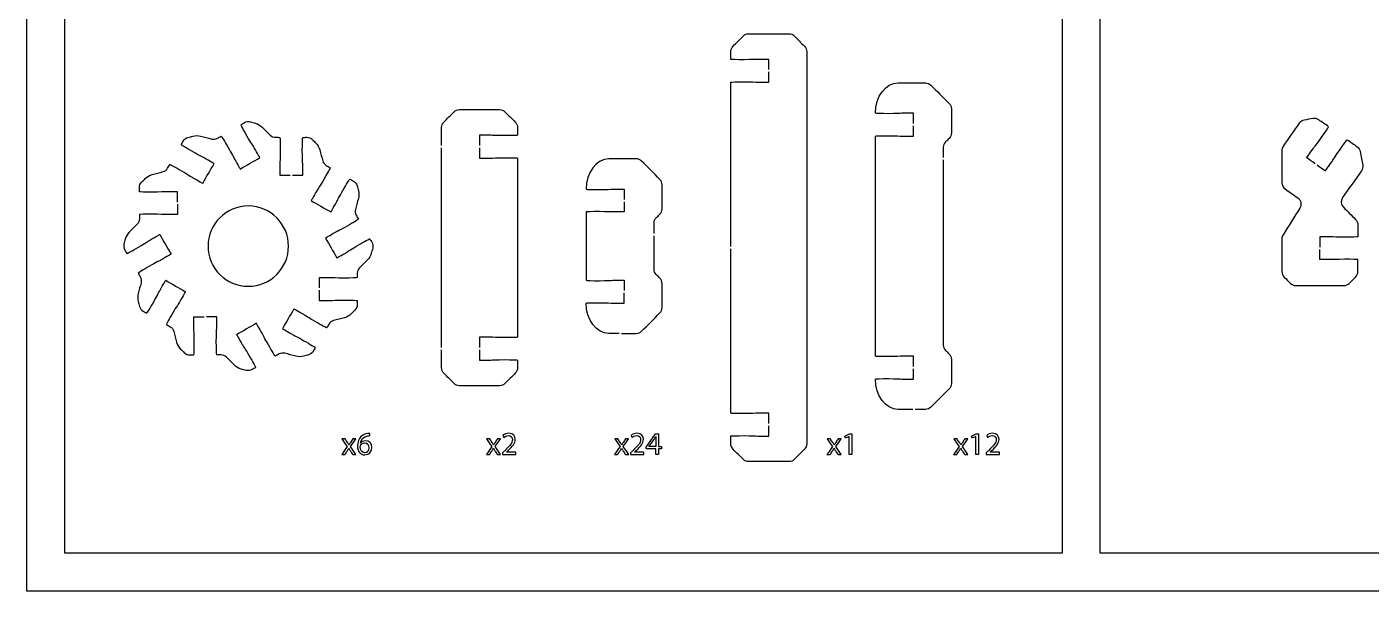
# Model space of a CAD drawing. Extents: x 0 to 375, y 150 to 450.
# Drawn here: x 0 to 176.9, y 150 to 224.3 of the extents above; entities that cross this region are included whole.
import ezdxf

# ---------------------------------------------------------------- set-up
doc = ezdxf.new("R2010")
doc.units = 0
doc.header["$MEASUREMENT"] = 0
doc.layers.add('DEFAULT', color=18, linetype='CONTINUOUS')

msp = doc.modelspace()

# ---------------------------------------------------------------- linework, layer by layer
at = {"layer": 'DEFAULT', "color": 116}
for points in [[(370, 150), (0, 150), (0, 450), (370, 450)], [(263.49, 155), (141.26, 155), (141.26, 335.79), (263.49, 335.79)], [(136.26, 155), (5, 155), (5, 263.77), (136.26, 263.77)]]:
    msp.add_lwpolyline(points, close=True, dxfattribs=at)
at = {"layer": 'DEFAULT', "color": 1}
msp.add_lwpolyline([(54.57, 182.08), (54.57, 208.39)], dxfattribs=at)
at = {"layer": 'DEFAULT', "color": 18}
for points in [[(82.77, 167.99), (82.77, 168.74), (81.5, 168.74), (81.5, 168.98), (82.72, 170.74), (83.12, 170.74), (83.12, 169.03), (83.51, 169.03), (83.51, 168.74), (83.12, 168.74), (83.12, 167.99)], [(108.22, 170.39), (108.21, 170.39), (107.74, 170.13), (107.66, 170.42), (108.26, 170.74), (108.58, 170.74), (108.58, 167.99), (108.22, 167.99)], [(124.89, 170.39), (124.88, 170.39), (124.4, 170.13), (124.33, 170.42), (124.93, 170.74), (125.25, 170.74), (125.25, 167.99), (124.89, 167.99)]]:
    msp.add_lwpolyline(points, close=True, dxfattribs=at)
at = {"layer": 'DEFAULT', "color": 1}
for points, knots in [([(97.64, 218.69), (97.64, 219.14), (97.64, 219.59), (97.64, 220.04), (97.14, 220.04), (96.64, 220.04), (96.14, 220.04), (95.93, 220.04), (95.35, 220), (94.39, 220), (93.42, 220), (92.64, 220.02), (92.64, 220.04), (92.64, 220.39), (92.64, 220.73), (92.64, 221.07), (92.64, 221.33), (92.74, 221.59), (92.93, 221.77), (93.38, 222.22), (93.83, 222.68), (94.29, 223.13), (94.47, 223.32), (94.73, 223.42), (95, 223.42), (96.76, 223.42), (98.52, 223.42), (100.28, 223.42), (100.55, 223.42), (100.8, 223.32), (100.99, 223.13), (101.44, 222.68), (101.89, 222.22), (102.34, 221.77), (102.53, 221.59), (102.64, 221.33), (102.64, 221.07), (102.64, 203.85), (102.64, 186.63), (102.64, 169.41), (102.64, 169.15), (102.53, 168.89), (102.34, 168.7), (101.89, 168.25), (101.44, 167.8), (100.99, 167.35), (100.8, 167.16), (100.55, 167.06), (100.28, 167.06), (98.52, 167.06), (96.76, 167.06), (94.99, 167.06), (94.73, 167.06), (94.47, 167.16), (94.29, 167.35), (93.83, 167.8), (93.38, 168.25), (92.93, 168.7), (92.74, 168.89), (92.64, 169.15), (92.64, 169.41), (92.64, 169.75), (92.64, 170.09), (92.64, 170.43), (92.64, 170.43), (92.64, 170.44), (92.65, 170.44), (92.74, 170.47), (93.48, 170.48), (94.39, 170.48), (95.35, 170.48), (95.93, 170.43), (96.14, 170.43), (96.64, 170.43), (97.14, 170.43), (97.64, 170.43), (97.64, 170.89), (97.64, 171.34), (97.64, 171.79)], [0, 0, 0, 0, 3.83, 3.83, 3.83, 8.08, 8.08, 8.08, 9.08, 9.08, 9.08, 10.08, 10.08, 10.08, 12.98, 12.98, 12.98, 13.98, 13.98, 13.98, 19.41058, 19.41058, 19.41058, 20.41058, 20.41058, 20.41058, 35.40058, 35.40058, 35.40058, 36.40058, 36.40058, 36.40058, 41.83116, 41.83116, 41.83116, 42.83116, 42.83116, 42.83116, 189.26116, 189.26116, 189.26116, 190.26116, 190.26116, 190.26116, 195.684674, 195.684674, 195.684674, 196.684674, 196.684674, 196.684674, 211.684674, 211.684674, 211.684674, 212.684674, 212.684674, 212.684674, 218.108187, 218.108187, 218.108187, 219.108187, 219.108187, 219.108187, 222.008187, 222.008187, 222.008187, 223.008187, 223.008187, 223.008187, 224.008187, 224.008187, 224.008187, 225.008187, 225.008187, 225.008187, 229.258187, 229.258187, 229.258187, 233.098187, 233.098187, 233.098187, 233.098187]), ([(92.64, 195.39), (92.64, 202.61), (92.64, 209.82), (92.64, 217.04), (92.64, 217.07), (93.42, 217.09), (94.39, 217.09), (95.35, 217.09), (95.93, 217.04), (96.14, 217.04), (96.64, 217.04), (97.14, 217.04), (97.64, 217.04), (97.64, 217.49), (97.64, 217.94), (97.64, 218.39)], [0, 0, 0, 0, 61.38, 61.38, 61.38, 62.38, 62.38, 62.38, 63.38, 63.38, 63.38, 67.63, 67.63, 67.63, 71.46, 71.46, 71.46, 71.46]), ([(116.67, 211.59), (116.67, 212.04), (116.67, 212.49), (116.67, 212.94), (116.17, 212.94), (115.67, 212.94), (115.17, 212.94), (114.96, 212.94), (114.39, 212.89), (113.42, 212.89), (112.46, 212.89), (111.67, 212.91), (111.67, 212.94), (111.67, 215.15), (113.01, 216.94), (114.67, 216.94), (115.55, 216.94), (117.19, 216.94), (118.26, 216.94), (118.52, 216.95), (118.78, 216.84), (118.96, 216.65), (119.77, 215.85), (120.57, 215.04), (121.38, 214.24), (121.57, 214.05), (121.67, 213.8), (121.67, 213.53), (121.67, 212.47), (121.67, 211.41), (121.67, 210.35), (121.67, 210.09), (121.57, 209.83), (121.38, 209.64), (121.22, 209.49), (121.06, 209.33), (120.9, 209.17), (120.71, 208.98), (120.61, 208.73), (120.61, 208.46), (120.61, 208.01), (120.61, 207.56), (120.61, 207.11)], [0, 0, 0, 0, 3.82, 3.82, 3.82, 8.07, 8.07, 8.07, 9.07, 9.07, 9.07, 10.07, 10.07, 10.07, 11.07, 11.07, 11.07, 12.07, 12.07, 12.07, 13.07, 13.07, 13.07, 22.736152, 22.736152, 22.736152, 23.736152, 23.736152, 23.736152, 32.746152, 32.746152, 32.746152, 33.746152, 33.746152, 33.746152, 35.648283, 35.648283, 35.648283, 36.648283, 36.648283, 36.648283, 40.478283, 40.478283, 40.478283, 40.478283]), ([(54.57, 208.69), (54.57, 209.49), (54.57, 210.28), (54.57, 211.07), (54.57, 211.34), (54.68, 211.59), (54.87, 211.78), (55.32, 212.23), (55.77, 212.68), (56.22, 213.13), (56.41, 213.32), (56.66, 213.42), (56.93, 213.42), (58.69, 213.42), (60.45, 213.42), (62.22, 213.42), (62.48, 213.42), (62.73, 213.32), (62.92, 213.13), (63.37, 212.68), (63.82, 212.23), (64.28, 211.78), (64.46, 211.59), (64.57, 211.34), (64.57, 211.07), (64.57, 210.73), (64.57, 210.39), (64.57, 210.04), (64.57, 210.02), (63.79, 210), (62.82, 210), (61.85, 210), (61.28, 210.04), (61.07, 210.04), (60.57, 210.04), (60.07, 210.04), (59.57, 210.04), (59.57, 209.59), (59.57, 209.14), (59.57, 208.69)], [0, 0, 0, 0, 6.73, 6.73, 6.73, 7.73, 7.73, 7.73, 13.146438, 13.146438, 13.146438, 14.146438, 14.146438, 14.146438, 29.136438, 29.136438, 29.136438, 30.136438, 30.136438, 30.136438, 35.559952, 35.559952, 35.559952, 36.559952, 36.559952, 36.559952, 39.459952, 39.459952, 39.459952, 40.459952, 40.459952, 40.459952, 41.459952, 41.459952, 41.459952, 45.709952, 45.709952, 45.709952, 49.539952, 49.539952, 49.539952, 49.539952]), ([(169.55, 206.3), (169.18, 206.56), (168.81, 206.82), (168.44, 207.08), (168.44, 207.08), (168.8, 207.59), (169.3, 208.31), (169.42, 208.48), (169.8, 208.92), (170.35, 209.71), (170.9, 210.5), (171.34, 211.16), (171.31, 211.17), (170.88, 211.48), (170.45, 211.78), (170.01, 212.08), (169.8, 212.24), (169.53, 212.3), (169.27, 212.25), (168.88, 212.18), (168.5, 212.11), (168.11, 212.04), (167.85, 212), (167.62, 211.85), (167.46, 211.64), (166.76, 210.63), (166.05, 209.62), (165.35, 208.61), (165.23, 208.44), (165.17, 208.24), (165.17, 208.03), (165.17, 206.62), (165.17, 205.2), (165.17, 203.79), (165.17, 203.46), (165.33, 203.16), (165.59, 202.97), (166.15, 202.58), (166.7, 202.19), (167.26, 201.8), (167.69, 201.5), (167.81, 200.91), (167.53, 200.46), (166.79, 199.27), (166.06, 198.09), (165.32, 196.91), (165.22, 196.75), (165.17, 196.57), (165.17, 196.38), (165.17, 194.95), (165.17, 193.51), (165.17, 192.08), (165.17, 191.81), (165.27, 191.56), (165.46, 191.37), (165.74, 191.1), (166.01, 190.82), (166.29, 190.54), (166.48, 190.36), (166.73, 190.25), (166.99, 190.25), (169.11, 190.25), (171.22, 190.25), (173.33, 190.25), (173.6, 190.25), (173.86, 190.36), (174.04, 190.54), (174.32, 190.82), (174.6, 191.1), (174.87, 191.37), (175.06, 191.56), (175.16, 191.81), (175.16, 192.08), (175.16, 192.61), (175.16, 193.14), (175.16, 193.67), (175.16, 193.69), (174.38, 193.71), (173.41, 193.71), (172.45, 193.71), (171.88, 193.67), (171.66, 193.67), (171.17, 193.67), (170.67, 193.67), (170.17, 193.67), (170.17, 194.12), (170.17, 194.57), (170.17, 195.02)], [0, 0, 0, 0, 3.834006, 3.834006, 3.834006, 4.834006, 4.834006, 4.834006, 5.834006, 5.834006, 5.834006, 6.834006, 6.834006, 6.834006, 11.328313, 11.328313, 11.328313, 12.328313, 12.328313, 12.328313, 15.649352, 15.649352, 15.649352, 16.649352, 16.649352, 16.649352, 27.127334, 27.127334, 27.127334, 28.127334, 28.127334, 28.127334, 40.157334, 40.157334, 40.157334, 41.157334, 41.157334, 41.157334, 46.914086, 46.914086, 46.914086, 47.914086, 47.914086, 47.914086, 59.759567, 59.759567, 59.759567, 60.759567, 60.759567, 60.759567, 72.949567, 72.949567, 72.949567, 73.949567, 73.949567, 73.949567, 77.272968, 77.272968, 77.272968, 78.272968, 78.272968, 78.272968, 96.242968, 96.242968, 96.242968, 97.242968, 97.242968, 97.242968, 100.56637, 100.56637, 100.56637, 101.56637, 101.56637, 101.56637, 106.05637, 106.05637, 106.05637, 107.05637, 107.05637, 107.05637, 108.05637, 108.05637, 108.05637, 112.30637, 112.30637, 112.30637, 116.13637, 116.13637, 116.13637, 116.13637]), ([(19.81, 201.25), (19.81, 201.7), (19.81, 202.15), (19.81, 202.6), (19.31, 202.6), (18.81, 202.6), (18.31, 202.6), (18.09, 202.6), (17.52, 202.55), (16.56, 202.55), (15.59, 202.55), (14.8, 202.57), (14.8, 202.6), (14.8, 202.79), (14.8, 202.97), (14.8, 203.16), (14.8, 203.42), (14.91, 203.68), (15.1, 203.86), (15.26, 204.02), (15.42, 204.19), (15.58, 204.35), (15.83, 204.6), (16.14, 204.78), (16.48, 204.87), (16.96, 205), (17.44, 205.13), (17.92, 205.26), (18.17, 205.32), (18.39, 205.49), (18.52, 205.71), (18.62, 205.88), (18.71, 206.04), (18.81, 206.21), (18.82, 206.23), (19.51, 205.86), (20.35, 205.37), (21.18, 204.89), (21.65, 204.56), (21.84, 204.46), (22.6, 204.02), (23.14, 203.71), (23.14, 203.71), (23.64, 204.57), (24.14, 205.44), (24.64, 206.31), (24.64, 206.31), (24.1, 206.62), (23.34, 207.06), (23.16, 207.16), (22.64, 207.4), (21.8, 207.89), (20.97, 208.37), (20.31, 208.77), (20.31, 208.81), (20.4, 208.97), (20.49, 209.12), (20.58, 209.28), (20.71, 209.52), (20.93, 209.69), (21.19, 209.76), (21.41, 209.82), (21.63, 209.88), (21.84, 209.93), (22.18, 210.03), (22.54, 210.03), (22.87, 209.94), (23.36, 209.81), (23.84, 209.68), (24.33, 209.55), (24.58, 209.49), (24.85, 209.52), (25.07, 209.65), (25.24, 209.74), (25.41, 209.83), (25.57, 209.93), (25.61, 209.93), (26.01, 209.27), (26.49, 208.44), (26.98, 207.6), (27.22, 207.08), (27.32, 206.9), (27.76, 206.14), (28.07, 205.6), (28.07, 205.6), (28.94, 206.1), (29.81, 206.6), (30.67, 207.1), (30.67, 207.1), (30.36, 207.64), (29.92, 208.4), (29.82, 208.58), (29.49, 209.05), (29.01, 209.89), (28.52, 210.72), (28.15, 211.42), (28.17, 211.43), (28.33, 211.52), (28.49, 211.62), (28.64, 211.71), (28.87, 211.85), (29.15, 211.88), (29.41, 211.81), (29.63, 211.76), (29.85, 211.7), (30.06, 211.64), (30.4, 211.55), (30.71, 211.37), (30.96, 211.13), (31.32, 210.77), (31.67, 210.42), (32.03, 210.07), (32.21, 209.88), (32.46, 209.78), (32.72, 209.78), (32.91, 209.78), (33.1, 209.77), (33.3, 209.77), (33.32, 209.77), (33.35, 208.98), (33.35, 208.02), (33.35, 207.05), (33.3, 206.48), (33.3, 206.27), (33.3, 205.77), (33.3, 205.27), (33.3, 204.77), (33.75, 204.77), (34.2, 204.77), (34.65, 204.77)], [0, 0, 0, 0, 3.82, 3.82, 3.82, 8.08, 8.08, 8.08, 9.08, 9.08, 9.08, 10.08, 10.08, 10.08, 11.66, 11.66, 11.66, 12.66, 12.66, 12.66, 14.604557, 14.604557, 14.604557, 15.604557, 15.604557, 15.604557, 19.839896, 19.839896, 19.839896, 20.839896, 20.839896, 20.839896, 22.448684, 22.448684, 22.448684, 23.448684, 23.448684, 23.448684, 24.448684, 24.448684, 24.448684, 25.448684, 25.448684, 25.448684, 33.961293, 33.961293, 33.961293, 34.961293, 34.961293, 34.961293, 35.961293, 35.961293, 35.961293, 36.961293, 36.961293, 36.961293, 38.524143, 38.524143, 38.524143, 39.524143, 39.524143, 39.524143, 41.440519, 41.440519, 41.440519, 42.440519, 42.440519, 42.440519, 46.702268, 46.702268, 46.702268, 47.702268, 47.702268, 47.702268, 49.327229, 49.327229, 49.327229, 50.327229, 50.327229, 50.327229, 51.327229, 51.327229, 51.327229, 52.327229, 52.327229, 52.327229, 60.834838, 60.834838, 60.834838, 61.834838, 61.834838, 61.834838, 62.834838, 62.834838, 62.834838, 63.834838, 63.834838, 63.834838, 65.38177, 65.38177, 65.38177, 66.38177, 66.38177, 66.38177, 68.295562, 68.295562, 68.295562, 69.295562, 69.295562, 69.295562, 73.552369, 73.552369, 73.552369, 74.552369, 74.552369, 74.552369, 76.192643, 76.192643, 76.192643, 77.192643, 77.192643, 77.192643, 78.192643, 78.192643, 78.192643, 82.442643, 82.442643, 82.442643, 86.272643, 86.272643, 86.272643, 86.272643]), ([(116.67, 179.59), (116.67, 180.04), (116.67, 180.49), (116.67, 180.94), (116.17, 180.94), (115.67, 180.94), (115.17, 180.94), (114.96, 180.94), (114.39, 180.89), (113.42, 180.89), (112.46, 180.89), (111.67, 180.91), (111.67, 180.94), (111.67, 190.61), (111.67, 200.27), (111.67, 209.94), (111.67, 209.96), (112.46, 209.99), (113.42, 209.99), (114.39, 209.99), (114.96, 209.94), (115.17, 209.94), (115.67, 209.94), (116.17, 209.94), (116.67, 209.94), (116.67, 210.39), (116.67, 210.84), (116.67, 211.29)], [0, 0, 0, 0, 3.82, 3.82, 3.82, 8.07, 8.07, 8.07, 9.07, 9.07, 9.07, 10.07, 10.07, 10.07, 92.26, 92.26, 92.26, 93.26, 93.26, 93.26, 94.26, 94.26, 94.26, 98.51, 98.51, 98.51, 102.35, 102.35, 102.35, 102.35]), ([(34.95, 204.77), (35.4, 204.77), (35.85, 204.77), (36.3, 204.77), (36.3, 205.27), (36.3, 205.77), (36.3, 206.27), (36.3, 206.48), (36.25, 207.05), (36.25, 208.02), (36.25, 208.98), (36.27, 209.77), (36.3, 209.77), (36.48, 209.77), (36.66, 209.77), (36.84, 209.78), (37.11, 209.78), (37.37, 209.68), (37.56, 209.49), (37.72, 209.33), (37.87, 209.17), (38.03, 209.01), (38.28, 208.76), (38.46, 208.45), (38.56, 208.11), (38.69, 207.63), (38.81, 207.15), (38.94, 206.67), (39.01, 206.42), (39.18, 206.2), (39.4, 206.07), (39.57, 205.97), (39.74, 205.87), (39.9, 205.77), (39.93, 205.75), (39.55, 205.07), (39.07, 204.23), (38.59, 203.39), (38.26, 202.92), (38.15, 202.74), (37.72, 201.98), (37.41, 201.44), (37.41, 201.44), (38.27, 200.94), (39.14, 200.44), (40.01, 199.94), (40.01, 199.94), (40.32, 200.48), (40.75, 201.23), (40.86, 201.42), (41.1, 201.94), (41.59, 202.78), (42.07, 203.61), (42.47, 204.27), (42.5, 204.27), (42.66, 204.18), (42.81, 204.1), (42.97, 204.01), (43.21, 203.88), (43.38, 203.66), (43.45, 203.4), (43.51, 203.18), (43.57, 202.96), (43.63, 202.74), (43.72, 202.41), (43.72, 202.05), (43.63, 201.71), (43.5, 201.23), (43.37, 200.75), (43.24, 200.26), (43.18, 200.01), (43.21, 199.74), (43.34, 199.52), (43.43, 199.34), (43.53, 199.17), (43.63, 199), (43.63, 198.97), (42.97, 198.56), (42.14, 198.08), (41.3, 197.6), (40.78, 197.36), (40.59, 197.25), (39.84, 196.81), (39.3, 196.5), (39.3, 196.5), (39.8, 195.63), (40.3, 194.77), (40.8, 193.9), (40.8, 193.9), (41.34, 194.21), (42.1, 194.65), (42.28, 194.76), (42.75, 195.09), (43.59, 195.57), (44.43, 196.05), (45.11, 196.43), (45.13, 196.4), (45.22, 196.25), (45.31, 196.1), (45.4, 195.95), (45.54, 195.72), (45.58, 195.44), (45.51, 195.18), (45.45, 194.96), (45.39, 194.75), (45.33, 194.53), (45.24, 194.19), (45.06, 193.88), (44.82, 193.63), (44.47, 193.28), (44.12, 192.93), (43.77, 192.57), (43.58, 192.39), (43.48, 192.13), (43.48, 191.87), (43.48, 191.68), (43.48, 191.49), (43.48, 191.3), (43.48, 191.27), (42.68, 191.23), (41.72, 191.23), (40.75, 191.23), (40.18, 191.28), (39.97, 191.28), (39.47, 191.28), (38.97, 191.28), (38.47, 191.28), (38.47, 190.83), (38.47, 190.38), (38.47, 189.93)], [0, 0, 0, 0, 3.82, 3.82, 3.82, 8.07, 8.07, 8.07, 9.07, 9.07, 9.07, 10.07, 10.07, 10.07, 11.600131, 11.600131, 11.600131, 12.600131, 12.600131, 12.600131, 14.502261, 14.502261, 14.502261, 15.502261, 15.502261, 15.502261, 19.747258, 19.747258, 19.747258, 20.747258, 20.747258, 20.747258, 22.410809, 22.410809, 22.410809, 23.410809, 23.410809, 23.410809, 24.410809, 24.410809, 24.410809, 25.410809, 25.410809, 25.410809, 33.923417, 33.923417, 33.923417, 34.923417, 34.923417, 34.923417, 35.923417, 35.923417, 35.923417, 36.923417, 36.923417, 36.923417, 38.431827, 38.431827, 38.431827, 39.431827, 39.431827, 39.431827, 41.348203, 41.348203, 41.348203, 42.348203, 42.348203, 42.348203, 46.609952, 46.609952, 46.609952, 47.609952, 47.609952, 47.609952, 49.284467, 49.284467, 49.284467, 50.284467, 50.284467, 50.284467, 51.284467, 51.284467, 51.284467, 52.284467, 52.284467, 52.284467, 60.797075, 60.797075, 60.797075, 61.797075, 61.797075, 61.797075, 62.797075, 62.797075, 62.797075, 63.797075, 63.797075, 63.797075, 65.290829, 65.290829, 65.290829, 66.290829, 66.290829, 66.290829, 68.204621, 68.204621, 68.204621, 69.204621, 69.204621, 69.204621, 73.426102, 73.426102, 73.426102, 74.426102, 74.426102, 74.426102, 76.036102, 76.036102, 76.036102, 77.036102, 77.036102, 77.036102, 78.036102, 78.036102, 78.036102, 82.286102, 82.286102, 82.286102, 86.116102, 86.116102, 86.116102, 86.116102]), ([(169.8, 206.13), (170.16, 205.87), (170.53, 205.61), (170.9, 205.36), (170.9, 205.36), (171.26, 205.87), (171.77, 206.58), (171.89, 206.76), (172.17, 207.25), (172.73, 208.04), (173.27, 208.82), (173.73, 209.44), (173.77, 209.45), (174.2, 209.15), (174.64, 208.85), (175.07, 208.54), (175.29, 208.39), (175.44, 208.16), (175.48, 207.89), (175.59, 207.3), (175.69, 206.7), (175.8, 206.11), (175.84, 205.85), (175.78, 205.58), (175.63, 205.36), (174.81, 204.19), (173.98, 203.01), (173.16, 201.84), (172.88, 201.44), (172.93, 200.9), (173.27, 200.56), (173.81, 200.03), (174.34, 199.49), (174.87, 198.96), (175.06, 198.77), (175.16, 198.52), (175.16, 198.25), (175.16, 197.73), (175.16, 197.2), (175.16, 196.67), (175.16, 196.64), (174.38, 196.62), (173.41, 196.62), (172.45, 196.62), (171.88, 196.67), (171.66, 196.67), (171.17, 196.67), (170.67, 196.67), (170.17, 196.67), (170.17, 196.22), (170.17, 195.77), (170.17, 195.32)], [0, 0, 0, 0, 3.834006, 3.834006, 3.834006, 4.834006, 4.834006, 4.834006, 5.834006, 5.834006, 5.834006, 6.834006, 6.834006, 6.834006, 11.336505, 11.336505, 11.336505, 12.336505, 12.336505, 12.336505, 17.464331, 17.464331, 17.464331, 18.464331, 18.464331, 18.464331, 30.662696, 30.662696, 30.662696, 31.662696, 31.662696, 31.662696, 38.069083, 38.069083, 38.069083, 39.069083, 39.069083, 39.069083, 43.569083, 43.569083, 43.569083, 44.569083, 44.569083, 44.569083, 45.569083, 45.569083, 45.569083, 49.819083, 49.819083, 49.819083, 53.639083, 53.639083, 53.639083, 53.639083]), ([(59.57, 208.39), (59.57, 207.94), (59.57, 207.49), (59.57, 207.04), (60.07, 207.04), (60.57, 207.04), (61.07, 207.04), (61.28, 207.04), (61.85, 207.09), (62.82, 207.09), (63.79, 207.09), (64.57, 207.07), (64.57, 207.04), (64.57, 199.17), (64.57, 191.31), (64.57, 183.44), (64.57, 183.41), (63.79, 183.39), (62.82, 183.39), (61.85, 183.39), (61.28, 183.44), (61.07, 183.44), (60.57, 183.44), (60.07, 183.44), (59.57, 183.44), (59.57, 182.99), (59.57, 182.54), (59.57, 182.08)], [0, 0, 0, 0, 3.83, 3.83, 3.83, 8.08, 8.08, 8.08, 9.08, 9.08, 9.08, 10.08, 10.08, 10.08, 76.99, 76.99, 76.99, 77.99, 77.99, 77.99, 78.99, 78.99, 78.99, 83.24, 83.24, 83.24, 87.08, 87.08, 87.08, 87.08]), ([(82.54, 197.11), (82.54, 197.56), (82.54, 198.01), (82.54, 198.46), (82.54, 198.73), (82.64, 198.98), (82.83, 199.17), (82.99, 199.33), (83.15, 199.48), (83.31, 199.64), (83.5, 199.83), (83.6, 200.08), (83.6, 200.35), (83.6, 201.41), (83.6, 202.47), (83.6, 203.53), (83.6, 203.8), (83.5, 204.05), (83.31, 204.24), (82.51, 205.04), (81.7, 205.85), (80.9, 206.65), (80.71, 206.84), (80.45, 206.94), (80.19, 206.94), (79.12, 206.94), (77.48, 206.94), (76.6, 206.94), (74.95, 206.94), (73.6, 205.15), (73.6, 202.94), (73.6, 202.91), (74.39, 202.89), (75.35, 202.89), (76.32, 202.89), (76.89, 202.94), (77.1, 202.94), (77.6, 202.94), (78.1, 202.94), (78.6, 202.94), (78.6, 202.49), (78.6, 202.04), (78.6, 201.59)], [0, 0, 0, 0, 3.83, 3.83, 3.83, 4.83, 4.83, 4.83, 6.739188, 6.739188, 6.739188, 7.739188, 7.739188, 7.739188, 16.749188, 16.749188, 16.749188, 17.749188, 17.749188, 17.749188, 27.422409, 27.422409, 27.422409, 28.422409, 28.422409, 28.422409, 29.422409, 29.422409, 29.422409, 30.422409, 30.422409, 30.422409, 31.422409, 31.422409, 31.422409, 32.422409, 32.422409, 32.422409, 36.672409, 36.672409, 36.672409, 40.502409, 40.502409, 40.502409, 40.502409]), ([(120.61, 206.81), (120.61, 198.68), (120.61, 190.55), (120.61, 182.42), (120.61, 182.15), (120.71, 181.9), (120.9, 181.71), (121.06, 181.55), (121.22, 181.39), (121.38, 181.23), (121.57, 181.05), (121.67, 180.79), (121.67, 180.53), (121.67, 179.47), (121.67, 178.41), (121.67, 177.35), (121.67, 177.09), (121.57, 176.83), (121.38, 176.64), (120.57, 175.84), (119.77, 175.04), (118.96, 174.23), (118.78, 174.04), (118.52, 173.94), (118.26, 173.94), (117.81, 173.94), (117.36, 173.94), (116.91, 173.94)], [0, 0, 0, 0, 69.14, 69.14, 69.14, 70.14, 70.14, 70.14, 72.049188, 72.049188, 72.049188, 73.049188, 73.049188, 73.049188, 82.049188, 82.049188, 82.049188, 83.049188, 83.049188, 83.049188, 92.722409, 92.722409, 92.722409, 93.722409, 93.722409, 93.722409, 97.552409, 97.552409, 97.552409, 97.552409]), ([(19.81, 200.95), (19.81, 200.5), (19.81, 200.05), (19.81, 199.6), (19.31, 199.6), (18.81, 199.6), (18.31, 199.6), (18.09, 199.6), (17.52, 199.65), (16.56, 199.65), (15.59, 199.65), (14.8, 199.63), (14.8, 199.6), (14.8, 199.41), (14.8, 199.22), (14.8, 199.04), (14.8, 198.77), (14.7, 198.52), (14.51, 198.33), (14.16, 197.98), (13.81, 197.63), (13.46, 197.27), (13.21, 197.02), (13.04, 196.72), (12.94, 196.38), (12.89, 196.16), (12.83, 195.94), (12.77, 195.72), (12.7, 195.46), (12.74, 195.19), (12.87, 194.96), (12.96, 194.8), (13.06, 194.64), (13.15, 194.48), (13.16, 194.45), (13.85, 194.82), (14.69, 195.31), (15.52, 195.79), (16, 196.12), (16.18, 196.23), (16.93, 196.66), (17.48, 196.98), (17.48, 196.98), (17.98, 196.11), (18.48, 195.24), (18.98, 194.38), (18.98, 194.38), (18.44, 194.06), (17.68, 193.63), (17.49, 193.52), (16.98, 193.28), (16.14, 192.8), (15.33, 192.33), (14.68, 191.92), (14.65, 191.88), (14.74, 191.72), (14.84, 191.55), (14.93, 191.39), (15.06, 191.16), (15.1, 190.89), (15.03, 190.63), (14.9, 190.15), (14.77, 189.67), (14.64, 189.19), (14.56, 188.85), (14.56, 188.5), (14.65, 188.16), (14.71, 187.94), (14.77, 187.72), (14.82, 187.5), (14.89, 187.24), (15.06, 187.02), (15.29, 186.89), (15.45, 186.8), (15.61, 186.71), (15.77, 186.61), (15.82, 186.64), (16.22, 187.29), (16.69, 188.1), (17.17, 188.94), (17.41, 189.46), (17.52, 189.64), (17.96, 190.4), (18.27, 190.94), (18.27, 190.94), (19.14, 190.44), (20, 189.94), (20.87, 189.44), (20.87, 189.44), (20.56, 188.9), (20.12, 188.14), (20.01, 187.96), (19.69, 187.49), (19.2, 186.65), (18.73, 185.84), (18.37, 185.17), (18.37, 185.11), (18.53, 185.02), (18.7, 184.92), (18.86, 184.83), (19.09, 184.7), (19.26, 184.48), (19.33, 184.22), (19.46, 183.74), (19.58, 183.26), (19.71, 182.78), (19.81, 182.45), (19.98, 182.14), (20.23, 181.89), (20.39, 181.73), (20.55, 181.57), (20.71, 181.41), (20.9, 181.22), (21.16, 181.11), (21.42, 181.12), (21.61, 181.12), (21.79, 181.12), (21.98, 181.12), (22.01, 181.2), (22.02, 181.95), (22.02, 182.86), (22.02, 183.82), (21.98, 184.4), (21.98, 184.61), (21.98, 185.11), (21.98, 185.61), (21.98, 186.11), (22.43, 186.11), (22.88, 186.11), (23.33, 186.11)], [0, 0, 0, 0, 3.83, 3.83, 3.83, 8.09, 8.09, 8.09, 9.09, 9.09, 9.09, 10.09, 10.09, 10.09, 11.68, 11.68, 11.68, 12.68, 12.68, 12.68, 16.915576, 16.915576, 16.915576, 17.915576, 17.915576, 17.915576, 19.851267, 19.851267, 19.851267, 20.851267, 20.851267, 20.851267, 22.441392, 22.441392, 22.441392, 23.441392, 23.441392, 23.441392, 24.441392, 24.441392, 24.441392, 25.441392, 25.441392, 25.441392, 33.949001, 33.949001, 33.949001, 34.949001, 34.949001, 34.949001, 35.949001, 35.949001, 35.949001, 36.949001, 36.949001, 36.949001, 38.552778, 38.552778, 38.552778, 39.552778, 39.552778, 39.552778, 43.785531, 43.785531, 43.785531, 44.785531, 44.785531, 44.785531, 46.721222, 46.721222, 46.721222, 47.721222, 47.721222, 47.721222, 49.307696, 49.307696, 49.307696, 50.307696, 50.307696, 50.307696, 51.307696, 51.307696, 51.307696, 52.307696, 52.307696, 52.307696, 60.820304, 60.820304, 60.820304, 61.820304, 61.820304, 61.820304, 62.820304, 62.820304, 62.820304, 63.820304, 63.820304, 63.820304, 65.424081, 65.424081, 65.424081, 66.424081, 66.424081, 66.424081, 70.65942, 70.65942, 70.65942, 71.65942, 71.65942, 71.65942, 73.589835, 73.589835, 73.589835, 74.589835, 74.589835, 74.589835, 76.159835, 76.159835, 76.159835, 77.159835, 77.159835, 77.159835, 78.159835, 78.159835, 78.159835, 82.409835, 82.409835, 82.409835, 86.239835, 86.239835, 86.239835, 86.239835]), ([(23.85, 195.44), (23.85, 198.36), (26.22, 200.73), (29.14, 200.73), (32.06, 200.73), (34.43, 198.36), (34.43, 195.44), (34.43, 192.52), (32.06, 190.15), (29.14, 190.15), (26.22, 190.15), (23.85, 192.52), (23.85, 195.44)], [1, 1, 1, 1, 2, 2, 2, 3, 3, 3, 4, 4, 4, 5, 5, 5, 5]), ([(78.6, 201.29), (78.6, 200.84), (78.6, 200.39), (78.6, 199.94), (78.1, 199.94), (77.6, 199.94), (77.1, 199.94), (76.89, 199.94), (76.32, 199.99), (75.35, 199.99), (74.39, 199.99), (73.6, 199.96), (73.6, 199.94), (73.6, 196.94), (73.6, 193.94), (73.6, 190.94), (73.6, 190.91), (74.39, 190.89), (75.35, 190.89), (76.32, 190.89), (76.89, 190.94), (77.1, 190.94), (77.6, 190.94), (78.1, 190.94), (78.6, 190.94), (78.6, 190.49), (78.6, 190.04), (78.6, 189.59)], [0, 0, 0, 0, 3.83, 3.83, 3.83, 8.08, 8.08, 8.08, 9.08, 9.08, 9.08, 10.08, 10.08, 10.08, 35.58, 35.58, 35.58, 36.58, 36.58, 36.58, 37.58, 37.58, 37.58, 41.83, 41.83, 41.83, 45.66, 45.66, 45.66, 45.66]), ([(78.25, 183.94), (78.9, 183.94), (79.54, 183.94), (80.19, 183.94), (80.45, 183.94), (80.71, 184.04), (80.9, 184.23), (81.7, 185.03), (82.51, 185.84), (83.31, 186.64), (83.5, 186.83), (83.6, 187.08), (83.6, 187.35), (83.6, 188.41), (83.6, 189.47), (83.6, 190.53), (83.6, 190.79), (83.5, 191.05), (83.31, 191.23), (83.15, 191.39), (82.99, 191.55), (82.83, 191.71), (82.64, 191.9), (82.54, 192.15), (82.54, 192.42), (82.54, 193.37), (82.54, 194.33), (82.54, 195.28), (82.54, 195.79), (82.54, 196.3), (82.54, 196.81)], [0, 0, 0, 0, 5.49, 5.49, 5.49, 6.49, 6.49, 6.49, 16.163221, 16.163221, 16.163221, 17.163221, 17.163221, 17.163221, 26.163221, 26.163221, 26.163221, 27.163221, 27.163221, 27.163221, 29.072409, 29.072409, 29.072409, 30.072409, 30.072409, 30.072409, 38.192409, 38.192409, 38.192409, 42.522409, 42.522409, 42.522409, 42.522409]), ([(97.64, 172.09), (97.64, 172.54), (97.64, 172.99), (97.64, 173.44), (97.14, 173.44), (96.64, 173.44), (96.14, 173.44), (95.93, 173.44), (95.35, 173.39), (94.39, 173.39), (93.42, 173.39), (92.64, 173.41), (92.64, 173.44), (92.64, 180.65), (92.64, 187.87), (92.64, 195.09)], [0, 0, 0, 0, 3.82, 3.82, 3.82, 8.07, 8.07, 8.07, 9.07, 9.07, 9.07, 10.07, 10.07, 10.07, 71.45, 71.45, 71.45, 71.45]), ([(38.47, 189.63), (38.47, 189.18), (38.47, 188.73), (38.47, 188.28), (38.97, 188.28), (39.47, 188.28), (39.97, 188.28), (40.18, 188.28), (40.75, 188.33), (41.72, 188.33), (42.68, 188.33), (43.47, 188.31), (43.47, 188.28), (43.47, 188.09), (43.47, 187.91), (43.47, 187.72), (43.47, 187.45), (43.36, 187.2), (43.17, 187.01), (43.01, 186.85), (42.85, 186.69), (42.69, 186.53), (42.44, 186.28), (42.14, 186.11), (41.8, 186.02), (41.32, 185.89), (40.84, 185.76), (40.35, 185.63), (40.1, 185.56), (39.88, 185.39), (39.75, 185.16), (39.66, 185), (39.56, 184.84), (39.47, 184.67), (39.45, 184.65), (38.76, 185.02), (37.93, 185.5), (37.09, 185.99), (36.62, 186.32), (36.44, 186.42), (35.68, 186.86), (35.14, 187.17), (35.14, 187.17), (34.64, 186.31), (34.14, 185.44), (33.63, 184.57), (33.63, 184.57), (34.18, 184.26), (34.94, 183.82), (35.12, 183.72), (35.64, 183.47), (36.47, 182.99), (37.29, 182.52), (37.94, 182.12), (37.96, 182.08), (37.87, 181.92), (37.78, 181.76), (37.69, 181.6), (37.55, 181.37), (37.34, 181.2), (37.08, 181.13), (36.86, 181.07), (36.64, 181.01), (36.42, 180.95), (36.08, 180.86), (35.73, 180.86), (35.39, 180.95), (34.91, 181.08), (34.43, 181.21), (33.94, 181.33), (33.69, 181.4), (33.42, 181.37), (33.19, 181.24), (33.03, 181.14), (32.86, 181.05), (32.7, 180.95), (32.65, 180.98), (32.25, 181.63), (31.78, 182.44), (31.3, 183.28), (31.06, 183.8), (30.95, 183.98), (30.51, 184.74), (30.2, 185.28), (30.2, 185.28), (29.33, 184.78), (28.47, 184.28), (27.6, 183.78), (27.6, 183.78), (27.91, 183.24), (28.35, 182.48), (28.46, 182.3), (28.78, 181.82), (29.27, 180.99), (29.73, 180.19), (30.09, 179.52), (30.1, 179.45), (29.94, 179.36), (29.78, 179.27), (29.62, 179.18), (29.39, 179.04), (29.12, 179.01), (28.86, 179.08), (28.64, 179.14), (28.42, 179.19), (28.2, 179.25), (27.86, 179.34), (27.55, 179.52), (27.31, 179.77), (26.95, 180.12), (26.6, 180.47), (26.25, 180.82), (26.06, 181.01), (25.81, 181.11), (25.54, 181.11), (25.35, 181.11), (25.17, 181.11), (24.98, 181.11), (24.95, 181.18), (24.93, 181.94), (24.93, 182.86), (24.93, 183.82), (24.98, 184.4), (24.98, 184.61), (24.98, 185.11), (24.98, 185.61), (24.98, 186.11), (24.53, 186.11), (24.08, 186.11), (23.63, 186.11)], [0, 0, 0, 0, 3.83, 3.83, 3.83, 8.08, 8.08, 8.08, 9.08, 9.08, 9.08, 10.08, 10.08, 10.08, 11.65, 11.65, 11.65, 12.65, 12.65, 12.65, 14.587473, 14.587473, 14.587473, 15.587473, 15.587473, 15.587473, 19.822812, 19.822812, 19.822812, 20.822812, 20.822812, 20.822812, 22.4316, 22.4316, 22.4316, 23.4316, 23.4316, 23.4316, 24.4316, 24.4316, 24.4316, 25.4316, 25.4316, 25.4316, 33.944209, 33.944209, 33.944209, 34.944209, 34.944209, 34.944209, 35.944209, 35.944209, 35.944209, 36.944209, 36.944209, 36.944209, 38.51201, 38.51201, 38.51201, 39.51201, 39.51201, 39.51201, 41.447701, 41.447701, 41.447701, 42.447701, 42.447701, 42.447701, 46.680454, 46.680454, 46.680454, 47.680454, 47.680454, 47.680454, 49.292906, 49.292906, 49.292906, 50.292906, 50.292906, 50.292906, 51.292906, 51.292906, 51.292906, 52.292906, 52.292906, 52.292906, 60.800514, 60.800514, 60.800514, 61.800514, 61.800514, 61.800514, 62.800514, 62.800514, 62.800514, 63.800514, 63.800514, 63.800514, 65.373314, 65.373314, 65.373314, 66.373314, 66.373314, 66.373314, 68.309005, 68.309005, 68.309005, 69.309005, 69.309005, 69.309005, 73.544581, 73.544581, 73.544581, 74.544581, 74.544581, 74.544581, 76.144581, 76.144581, 76.144581, 77.144581, 77.144581, 77.144581, 78.144581, 78.144581, 78.144581, 82.394581, 82.394581, 82.394581, 86.224581, 86.224581, 86.224581, 86.224581]), ([(77.95, 183.94), (77.5, 183.94), (77.05, 183.94), (76.6, 183.94), (74.95, 183.94), (73.6, 185.73), (73.6, 187.94), (73.6, 187.97), (74.39, 187.99), (75.35, 187.99), (76.32, 187.99), (76.89, 187.94), (77.1, 187.94), (77.6, 187.94), (78.1, 187.94), (78.6, 187.94), (78.6, 188.39), (78.6, 188.84), (78.6, 189.29)], [0, 0, 0, 0, 3.82, 3.82, 3.82, 4.82, 4.82, 4.82, 5.82, 5.82, 5.82, 6.82, 6.82, 6.82, 11.07, 11.07, 11.07, 14.9, 14.9, 14.9, 14.9]), ([(59.57, 181.78), (59.57, 181.33), (59.57, 180.89), (59.57, 180.44), (60.07, 180.44), (60.57, 180.44), (61.07, 180.44), (61.28, 180.44), (61.85, 180.49), (62.82, 180.49), (63.79, 180.49), (64.57, 180.46), (64.57, 180.44), (64.57, 180.1), (64.57, 179.75), (64.57, 179.41), (64.57, 179.15), (64.47, 178.89), (64.28, 178.71), (63.82, 178.26), (63.37, 177.8), (62.92, 177.35), (62.73, 177.16), (62.48, 177.06), (62.22, 177.06), (60.45, 177.06), (58.69, 177.06), (56.93, 177.06), (56.66, 177.06), (56.41, 177.16), (56.22, 177.35), (55.77, 177.8), (55.32, 178.26), (54.86, 178.71), (54.68, 178.89), (54.57, 179.15), (54.57, 179.41), (54.57, 180.2), (54.57, 180.99), (54.57, 181.78)], [0, 0, 0, 0, 3.82, 3.82, 3.82, 8.07, 8.07, 8.07, 9.07, 9.07, 9.07, 10.07, 10.07, 10.07, 12.97, 12.97, 12.97, 13.97, 13.97, 13.97, 19.40058, 19.40058, 19.40058, 20.40058, 20.40058, 20.40058, 35.39058, 35.39058, 35.39058, 36.39058, 36.39058, 36.39058, 41.82116, 41.82116, 41.82116, 42.82116, 42.82116, 42.82116, 49.54116, 49.54116, 49.54116, 49.54116]), ([(116.61, 173.94), (115.96, 173.94), (115.32, 173.94), (114.67, 173.94), (113.01, 173.94), (111.67, 175.73), (111.67, 177.94), (111.67, 177.97), (112.46, 177.99), (113.42, 177.99), (114.39, 177.99), (114.96, 177.94), (115.17, 177.94), (115.67, 177.94), (116.17, 177.94), (116.67, 177.94), (116.67, 178.39), (116.67, 178.84), (116.67, 179.29)], [0, 0, 0, 0, 5.49, 5.49, 5.49, 6.49, 6.49, 6.49, 7.49, 7.49, 7.49, 8.49, 8.49, 8.49, 12.74, 12.74, 12.74, 16.57, 16.57, 16.57, 16.57])]:
    msp.add_open_spline(points, degree=3, knots=knots, dxfattribs=at)
at = {"layer": 'DEFAULT', "color": 18}
for points, knots in [([(41.89, 170.04), (41.98, 169.89), (42.08, 169.74), (42.18, 169.6), (42.26, 169.48), (42.32, 169.38), (42.39, 169.26), (42.39, 169.26), (42.39, 169.26), (42.4, 169.26), (42.47, 169.39), (42.53, 169.49), (42.6, 169.6), (42.7, 169.75), (42.79, 169.89), (42.89, 170.04), (43.02, 170.04), (43.16, 170.04), (43.29, 170.04), (43.06, 169.71), (42.83, 169.38), (42.59, 169.05), (42.83, 168.69), (43.07, 168.34), (43.31, 167.99), (43.17, 167.99), (43.03, 167.99), (42.89, 167.99), (42.79, 168.14), (42.69, 168.3), (42.59, 168.45), (42.51, 168.57), (42.44, 168.68), (42.36, 168.81), (42.29, 168.68), (42.22, 168.57), (42.14, 168.45), (42.05, 168.3), (41.95, 168.14), (41.85, 167.99), (41.71, 167.99), (41.58, 167.99), (41.44, 167.99), (41.68, 168.34), (41.92, 168.69), (42.17, 169.03), (41.93, 169.37), (41.7, 169.7), (41.47, 170.04), (41.61, 170.04), (41.75, 170.04), (41.89, 170.04)], [0, 0, 0, 0, 1.496308, 1.496308, 1.496308, 2.496308, 2.496308, 2.496308, 2.532308, 2.532308, 2.532308, 3.532308, 3.532308, 3.532308, 5.012538, 5.012538, 5.012538, 6.150538, 6.150538, 6.150538, 9.584447, 9.584447, 9.584447, 13.210123, 13.210123, 13.210123, 14.409123, 14.409123, 14.409123, 15.9693, 15.9693, 15.9693, 16.9923, 16.9923, 16.9923, 17.9923, 17.9923, 17.9923, 19.544877, 19.544877, 19.544877, 20.708877, 20.708877, 20.708877, 24.318505, 24.318505, 24.318505, 27.775633, 27.775633, 27.775633, 28.950633, 28.950633, 28.950633, 28.950633]), ([(45.12, 170.48), (45.05, 170.48), (44.95, 170.48), (44.85, 170.46), (44.26, 170.36), (43.95, 169.94), (43.89, 169.48), (43.89, 169.48), (43.9, 169.48), (43.9, 169.48), (44.03, 169.66), (44.26, 169.8), (44.57, 169.8), (45.05, 169.8), (45.4, 169.45), (45.4, 168.91), (45.4, 168.41), (45.05, 167.94), (44.48, 167.94), (43.89, 167.94), (43.51, 168.4), (43.51, 169.11), (43.51, 169.66), (43.7, 170.08), (43.97, 170.35), (44.2, 170.58), (44.51, 170.72), (44.85, 170.76), (44.96, 170.78), (45.06, 170.78), (45.12, 170.78), (45.12, 170.68), (45.12, 170.58), (45.12, 170.48)], [0.863, 0.863, 0.863, 0.863, 1.863, 1.863, 1.863, 2.863, 2.863, 2.863, 2.899, 2.899, 2.899, 3.899, 3.899, 3.899, 4.899, 4.899, 4.899, 5.899, 5.899, 5.899, 6.899, 6.899, 6.899, 7.899, 7.899, 7.899, 8.899, 8.899, 8.899, 9.899, 9.899, 9.899, 10.762, 10.762, 10.762, 10.762]), ([(60.92, 170.04), (61.02, 169.89), (61.11, 169.74), (61.21, 169.6), (61.29, 169.48), (61.35, 169.38), (61.42, 169.26), (61.42, 169.26), (61.43, 169.26), (61.43, 169.26), (61.5, 169.39), (61.57, 169.49), (61.64, 169.6), (61.73, 169.75), (61.83, 169.89), (61.92, 170.04), (62.06, 170.04), (62.19, 170.04), (62.32, 170.04), (62.09, 169.71), (61.86, 169.38), (61.63, 169.05), (61.87, 168.69), (62.11, 168.34), (62.35, 167.99), (62.21, 167.99), (62.06, 167.99), (61.92, 167.99), (61.82, 168.14), (61.72, 168.3), (61.62, 168.45), (61.54, 168.57), (61.47, 168.68), (61.39, 168.81), (61.33, 168.68), (61.25, 168.57), (61.18, 168.45), (61.08, 168.3), (60.98, 168.14), (60.88, 167.99), (60.75, 167.99), (60.61, 167.99), (60.47, 167.99), (60.71, 168.34), (60.96, 168.69), (61.2, 169.03), (60.97, 169.37), (60.74, 169.7), (60.51, 170.04), (60.64, 170.04), (60.78, 170.04), (60.92, 170.04)], [0, 0, 0, 0, 1.496308, 1.496308, 1.496308, 2.496308, 2.496308, 2.496308, 2.532308, 2.532308, 2.532308, 3.532308, 3.532308, 3.532308, 5.012538, 5.012538, 5.012538, 6.150538, 6.150538, 6.150538, 9.584447, 9.584447, 9.584447, 13.210123, 13.210123, 13.210123, 14.409123, 14.409123, 14.409123, 15.9693, 15.9693, 15.9693, 16.9923, 16.9923, 16.9923, 17.9923, 17.9923, 17.9923, 19.544877, 19.544877, 19.544877, 20.709877, 20.709877, 20.709877, 24.320076, 24.320076, 24.320076, 27.777205, 27.777205, 27.777205, 28.952205, 28.952205, 28.952205, 28.952205]), ([(62.59, 167.99), (62.59, 168.07), (62.59, 168.14), (62.59, 168.22), (62.69, 168.31), (62.78, 168.41), (62.88, 168.5), (63.58, 169.17), (63.9, 169.53), (63.9, 169.94), (63.9, 170.22), (63.77, 170.48), (63.36, 170.48), (63.11, 170.48), (62.9, 170.35), (62.77, 170.24), (62.74, 170.33), (62.7, 170.42), (62.66, 170.51), (62.85, 170.67), (63.12, 170.79), (63.43, 170.79), (64.03, 170.79), (64.28, 170.38), (64.28, 169.99), (64.28, 169.48), (63.91, 169.07), (63.33, 168.51), (63.26, 168.44), (63.18, 168.37), (63.11, 168.3), (63.52, 168.3), (63.93, 168.3), (64.34, 168.3), (64.34, 168.2), (64.34, 168.09), (64.34, 167.99), (63.76, 167.99), (63.17, 167.99), (62.59, 167.99)], [4.977, 4.977, 4.977, 4.977, 5.625, 5.625, 5.625, 6.777709, 6.777709, 6.777709, 7.777709, 7.777709, 7.777709, 8.777709, 8.777709, 8.777709, 9.777709, 9.777709, 9.777709, 10.593151, 10.593151, 10.593151, 11.593151, 11.593151, 11.593151, 12.593151, 12.593151, 12.593151, 13.593151, 13.593151, 13.593151, 14.466357, 14.466357, 14.466357, 17.968357, 17.968357, 17.968357, 18.843357, 18.843357, 18.843357, 23.820357, 23.820357, 23.820357, 23.820357]), ([(77.78, 170.04), (77.88, 169.89), (77.98, 169.74), (78.07, 169.6), (78.15, 169.48), (78.21, 169.38), (78.28, 169.26), (78.29, 169.26), (78.29, 169.26), (78.29, 169.26), (78.36, 169.39), (78.43, 169.49), (78.5, 169.6), (78.59, 169.75), (78.69, 169.89), (78.79, 170.04), (78.92, 170.04), (79.05, 170.04), (79.19, 170.04), (78.96, 169.71), (78.72, 169.38), (78.49, 169.05), (78.73, 168.69), (78.97, 168.34), (79.21, 167.99), (79.07, 167.99), (78.93, 167.99), (78.79, 167.99), (78.69, 168.14), (78.59, 168.3), (78.49, 168.45), (78.4, 168.57), (78.34, 168.68), (78.26, 168.81), (78.19, 168.68), (78.12, 168.57), (78.04, 168.45), (77.94, 168.3), (77.84, 168.14), (77.75, 167.99), (77.61, 167.99), (77.47, 167.99), (77.33, 167.99), (77.58, 168.34), (77.82, 168.69), (78.06, 169.03), (77.83, 169.37), (77.6, 169.7), (77.37, 170.04), (77.51, 170.04), (77.64, 170.04), (77.78, 170.04)], [0, 0, 0, 0, 1.496308, 1.496308, 1.496308, 2.496308, 2.496308, 2.496308, 2.532308, 2.532308, 2.532308, 3.532308, 3.532308, 3.532308, 5.012538, 5.012538, 5.012538, 6.151538, 6.151538, 6.151538, 9.586024, 9.586024, 9.586024, 13.211699, 13.211699, 13.211699, 14.410699, 14.410699, 14.410699, 15.970877, 15.970877, 15.970877, 16.993877, 16.993877, 16.993877, 17.993877, 17.993877, 17.993877, 19.546993, 19.546993, 19.546993, 20.710993, 20.710993, 20.710993, 24.320621, 24.320621, 24.320621, 27.777749, 27.777749, 27.777749, 28.952749, 28.952749, 28.952749, 28.952749]), ([(79.45, 167.99), (79.45, 168.07), (79.45, 168.14), (79.45, 168.22), (79.55, 168.31), (79.65, 168.41), (79.74, 168.5), (80.45, 169.17), (80.76, 169.53), (80.77, 169.94), (80.77, 170.22), (80.63, 170.48), (80.22, 170.48), (79.97, 170.48), (79.76, 170.35), (79.64, 170.24), (79.6, 170.33), (79.56, 170.42), (79.52, 170.51), (79.71, 170.67), (79.98, 170.79), (80.3, 170.79), (80.89, 170.79), (81.14, 170.38), (81.14, 169.99), (81.14, 169.48), (80.77, 169.07), (80.19, 168.51), (80.12, 168.44), (80.04, 168.37), (79.97, 168.3), (80.38, 168.3), (80.8, 168.3), (81.21, 168.3), (81.21, 168.2), (81.21, 168.09), (81.21, 167.99), (80.62, 167.99), (80.04, 167.99), (79.45, 167.99)], [4.977, 4.977, 4.977, 4.977, 5.625, 5.625, 5.625, 6.777709, 6.777709, 6.777709, 7.777709, 7.777709, 7.777709, 8.777709, 8.777709, 8.777709, 9.777709, 9.777709, 9.777709, 10.593151, 10.593151, 10.593151, 11.593151, 11.593151, 11.593151, 12.593151, 12.593151, 12.593151, 13.593151, 13.593151, 13.593151, 14.466357, 14.466357, 14.466357, 17.968357, 17.968357, 17.968357, 18.843357, 18.843357, 18.843357, 23.820357, 23.820357, 23.820357, 23.820357]), ([(82.77, 169.03), (82.77, 169.34), (82.77, 169.64), (82.77, 169.95), (82.77, 170.09), (82.78, 170.24), (82.79, 170.38), (82.78, 170.38), (82.78, 170.38), (82.77, 170.38), (82.69, 170.22), (82.62, 170.1), (82.55, 169.97), (82.32, 169.66), (82.1, 169.35), (81.87, 169.03), (82.17, 169.03), (82.47, 169.03), (82.77, 169.03)], [2.555, 2.555, 2.555, 2.555, 5.157, 5.157, 5.157, 6.157, 6.157, 6.157, 6.193, 6.193, 6.193, 7.193, 7.193, 7.193, 10.483043, 10.483043, 10.483043, 13.038043, 13.038043, 13.038043, 13.038043]), ([(105.75, 170.04), (105.84, 169.89), (105.94, 169.74), (106.04, 169.6), (106.11, 169.48), (106.18, 169.38), (106.25, 169.26), (106.25, 169.26), (106.25, 169.26), (106.26, 169.26), (106.33, 169.39), (106.39, 169.49), (106.46, 169.6), (106.56, 169.75), (106.65, 169.89), (106.75, 170.04), (106.88, 170.04), (107.02, 170.04), (107.15, 170.04), (106.92, 169.71), (106.69, 169.38), (106.45, 169.05), (106.69, 168.69), (106.93, 168.34), (107.17, 167.99), (107.03, 167.99), (106.89, 167.99), (106.75, 167.99), (106.65, 168.14), (106.55, 168.3), (106.45, 168.45), (106.37, 168.57), (106.3, 168.68), (106.22, 168.81), (106.15, 168.68), (106.08, 168.57), (106, 168.45), (105.91, 168.3), (105.81, 168.14), (105.71, 167.99), (105.57, 167.99), (105.43, 167.99), (105.3, 167.99), (105.54, 168.34), (105.78, 168.69), (106.03, 169.03), (105.79, 169.37), (105.56, 169.7), (105.33, 170.04), (105.47, 170.04), (105.61, 170.04), (105.75, 170.04)], [0, 0, 0, 0, 1.496308, 1.496308, 1.496308, 2.496308, 2.496308, 2.496308, 2.532308, 2.532308, 2.532308, 3.532308, 3.532308, 3.532308, 5.012538, 5.012538, 5.012538, 6.151538, 6.151538, 6.151538, 9.586024, 9.586024, 9.586024, 13.211699, 13.211699, 13.211699, 14.410699, 14.410699, 14.410699, 15.970877, 15.970877, 15.970877, 16.993877, 16.993877, 16.993877, 17.993877, 17.993877, 17.993877, 19.546993, 19.546993, 19.546993, 20.710993, 20.710993, 20.710993, 24.320621, 24.320621, 24.320621, 27.777749, 27.777749, 27.777749, 28.952749, 28.952749, 28.952749, 28.952749]), ([(122.42, 170.04), (122.51, 169.89), (122.61, 169.74), (122.71, 169.6), (122.78, 169.48), (122.85, 169.38), (122.91, 169.26), (122.92, 169.26), (122.92, 169.26), (122.93, 169.26), (123, 169.39), (123.06, 169.49), (123.13, 169.6), (123.23, 169.75), (123.32, 169.89), (123.42, 170.04), (123.55, 170.04), (123.69, 170.04), (123.82, 170.04), (123.59, 169.71), (123.35, 169.38), (123.12, 169.05), (123.36, 168.69), (123.6, 168.34), (123.84, 167.99), (123.7, 167.99), (123.56, 167.99), (123.42, 167.99), (123.32, 168.14), (123.22, 168.3), (123.12, 168.45), (123.04, 168.57), (122.97, 168.68), (122.89, 168.81), (122.82, 168.68), (122.75, 168.57), (122.67, 168.45), (122.57, 168.3), (122.48, 168.14), (122.38, 167.99), (122.24, 167.99), (122.1, 167.99), (121.97, 167.99), (122.21, 168.34), (122.45, 168.69), (122.69, 169.03), (122.46, 169.37), (122.23, 169.7), (122, 170.04), (122.14, 170.04), (122.28, 170.04), (122.42, 170.04)], [0, 0, 0, 0, 1.496308, 1.496308, 1.496308, 2.496308, 2.496308, 2.496308, 2.532308, 2.532308, 2.532308, 3.532308, 3.532308, 3.532308, 5.012538, 5.012538, 5.012538, 6.151538, 6.151538, 6.151538, 9.586024, 9.586024, 9.586024, 13.211699, 13.211699, 13.211699, 14.410699, 14.410699, 14.410699, 15.970877, 15.970877, 15.970877, 16.993877, 16.993877, 16.993877, 17.993877, 17.993877, 17.993877, 19.546993, 19.546993, 19.546993, 20.710993, 20.710993, 20.710993, 24.320621, 24.320621, 24.320621, 27.777749, 27.777749, 27.777749, 28.952749, 28.952749, 28.952749, 28.952749]), ([(126.26, 167.99), (126.26, 168.07), (126.26, 168.14), (126.26, 168.22), (126.35, 168.31), (126.45, 168.41), (126.55, 168.5), (127.25, 169.17), (127.57, 169.53), (127.57, 169.94), (127.57, 170.22), (127.44, 170.48), (127.03, 170.48), (126.78, 170.48), (126.57, 170.35), (126.44, 170.24), (126.4, 170.33), (126.36, 170.42), (126.32, 170.51), (126.51, 170.67), (126.78, 170.79), (127.1, 170.79), (127.69, 170.79), (127.94, 170.38), (127.94, 169.99), (127.94, 169.48), (127.57, 169.07), (127, 168.51), (126.92, 168.44), (126.85, 168.37), (126.78, 168.3), (127.19, 168.3), (127.6, 168.3), (128.01, 168.3), (128.01, 168.2), (128.01, 168.09), (128.01, 167.99), (127.43, 167.99), (126.84, 167.99), (126.26, 167.99)], [4.977, 4.977, 4.977, 4.977, 5.625, 5.625, 5.625, 6.777709, 6.777709, 6.777709, 7.777709, 7.777709, 7.777709, 8.777709, 8.777709, 8.777709, 9.777709, 9.777709, 9.777709, 10.593151, 10.593151, 10.593151, 11.593151, 11.593151, 11.593151, 12.593151, 12.593151, 12.593151, 13.593151, 13.593151, 13.593151, 14.466357, 14.466357, 14.466357, 17.968357, 17.968357, 17.968357, 18.843357, 18.843357, 18.843357, 23.820357, 23.820357, 23.820357, 23.820357]), ([(45.02, 168.89), (45.02, 169.28), (44.79, 169.52), (44.45, 169.52), (44.23, 169.52), (44.02, 169.38), (43.92, 169.18), (43.89, 169.14), (43.88, 169.09), (43.88, 169.02), (43.88, 168.56), (44.09, 168.23), (44.48, 168.23), (44.8, 168.23), (45.02, 168.5), (45.02, 168.89)], [1, 1, 1, 1, 2, 2, 2, 3, 3, 3, 4, 4, 4, 5, 5, 5, 6, 6, 6, 6])]:
    msp.add_open_spline(points, degree=3, knots=knots, dxfattribs=at)

doc.saveas('drawing.dxf')
